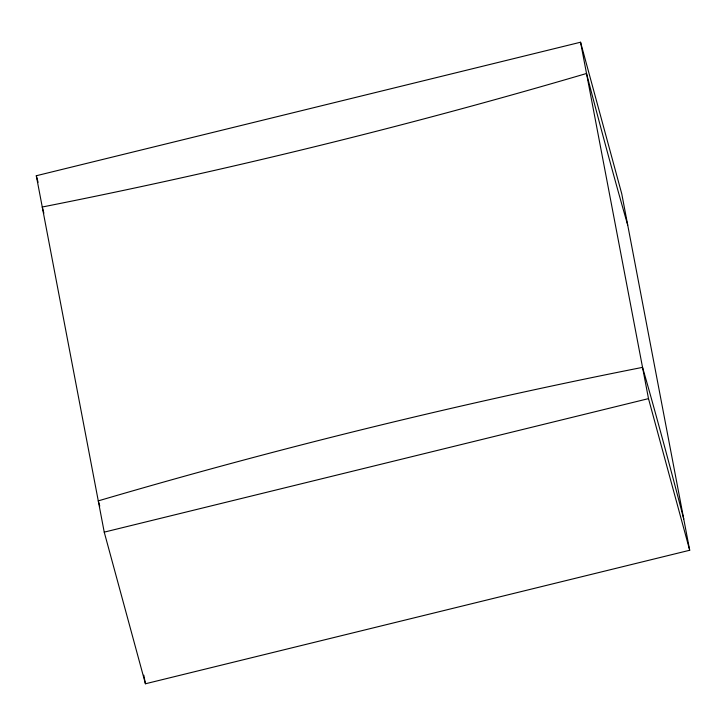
<?xml version="1.0" encoding="UTF-8"?>
<svg xmlns="http://www.w3.org/2000/svg" width="726" height="726" viewBox="0 0 726 726"><rect width="100%" height="100%" fill="white"/><g stroke="black" fill="none" stroke-linecap="round" stroke-linejoin="round"><path stroke-width="1.09" d="M36.3 175.746L580.564 42.226L621.765 193.86L689.7 550.254L145.436 683.774L104.235 532.14L36.3 175.746L38.079 182.29M104.235 532.14L648.5 398.628L580.564 42.226M648.5 398.628L689.7 550.254M143.793 675.153L145.436 683.774M627.727 225.124A410.762 14.765 76.2 0 1 586.526 73.489A3510.401 1988.314 -15.2 0 1 42.262 207.01A410.762 14.765 76.2 0 0 43.869 213.19M683.738 518.99A410.762 14.765 76.2 0 0 642.546 367.365A3510.401 1988.314 -15.2 0 0 98.273 500.876A410.762 14.765 76.2 0 1 99.78 506.104"/></g></svg>
